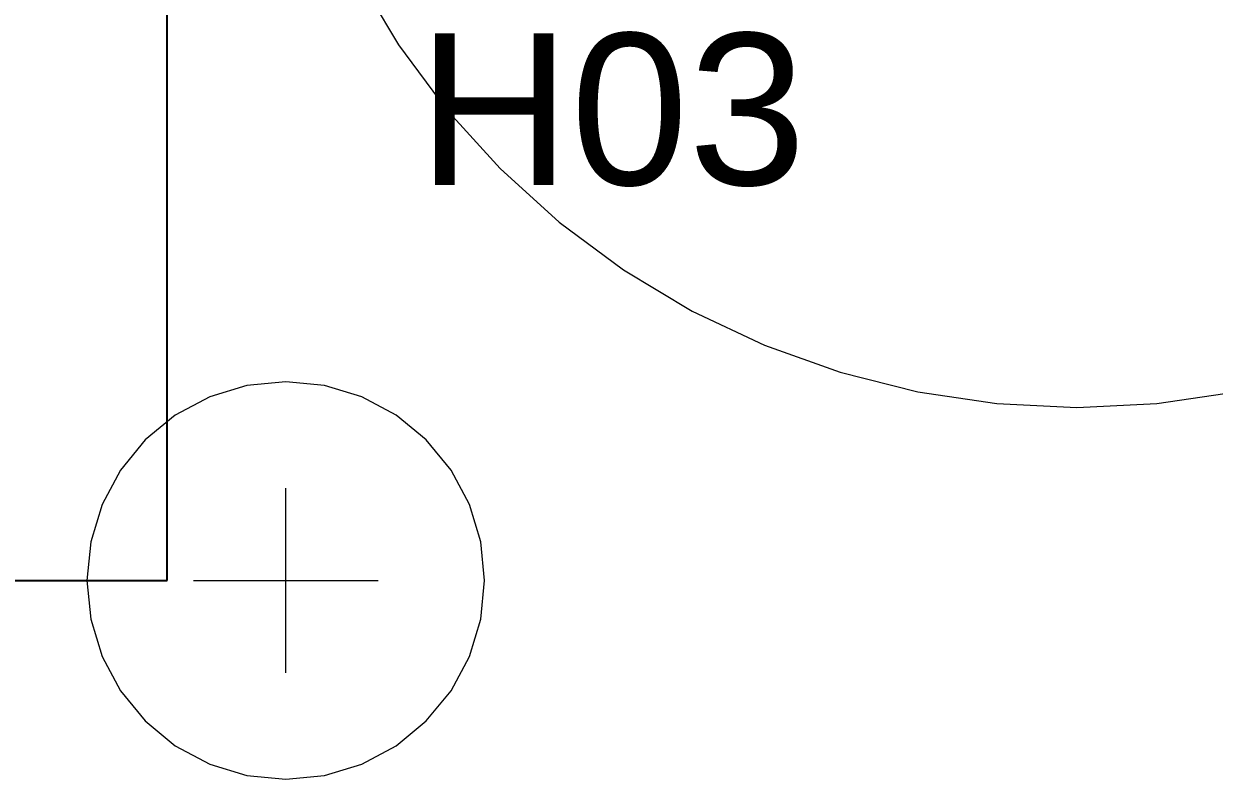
# Paper-space layout '01_三视图' of a CAD drawing. Header units: millimetres. Extents: x 8 to 451, y 8 to 289.
# Drawn here: x 160.03 to 178.08, y 73.98 to 85.44 of the extents above; entities that cross this region are included whole.
import ezdxf

# ---------------------------------------------------------------- set-up
doc = ezdxf.new("R2010")
doc.units = ezdxf.units.MM
doc.linetypes.add('WP_HIDDEN', pattern=[2.3, 1.5, -0.8])
for name, color, linetype, lineweight in [('ANNOTATIONS', 7, 'CONTINUOUS', 18), ('HIDDEN', 7, 'WP_HIDDEN', 13), ('VISIBLE', 7, 'CONTINUOUS', 25)]:
    doc.layers.add(name, color=color, linetype=linetype, lineweight=lineweight)
doc.styles.add('CJK', font='Arial Unicode.ttf')

psp = doc.layouts.new('01_三视图')

# ---------------------------------------------------------------- linework, layer by layer
at = {"layer": 'ANNOTATIONS'}
for p, q in [((164, 75.6), (164, 78.4)), ((162.6, 77), (165.4, 77))]:
    psp.add_line(p, q, dxfattribs=at)
at = {"layer": 'HIDDEN'}
for points in [[(165.086, 86.166), (165.711, 85.125), (166.434, 84.149), (167.25, 83.25), (168.149, 82.434), (169.125, 81.711), (170.166, 81.086), (171.264, 80.567), (172.408, 80.158), (173.586, 79.863), (174.787, 79.685), (176, 79.625), (177.213, 79.685), (178.414, 79.863)], [(167.015, 77), (166.957, 77.588), (166.785, 78.154), (166.507, 78.675), (166.132, 79.132), (165.675, 79.507), (165.154, 79.785), (164.588, 79.957), (164, 80.015), (163.412, 79.957), (162.846, 79.785), (162.325, 79.507), (161.868, 79.132), (161.493, 78.675), (161.215, 78.154), (161.043, 77.588), (160.985, 77), (161.043, 76.412), (161.215, 75.846), (161.493, 75.325), (161.868, 74.868), (162.325, 74.493), (162.846, 74.215), (163.412, 74.043), (164, 73.985), (164.588, 74.043), (165.154, 74.215), (165.675, 74.493), (166.132, 74.868), (166.507, 75.325), (166.785, 75.846), (166.957, 76.412), (167.015, 77)]]:
    psp.add_lwpolyline(points, dxfattribs=at)
at = {"layer": 'VISIBLE'}
for points in [[(162.2, 77), (162.2, 107)], [(156.2, 77), (162.2, 77)]]:
    psp.add_lwpolyline(points, dxfattribs=at)

# ---------------------------------------------------------------- texts
at = {"layer": 'ANNOTATIONS', "style": 'CJK'}
psp.add_text('H03', height=2.3, dxfattribs=at).set_placement((166, 83))

doc.saveas('drawing.dxf')
